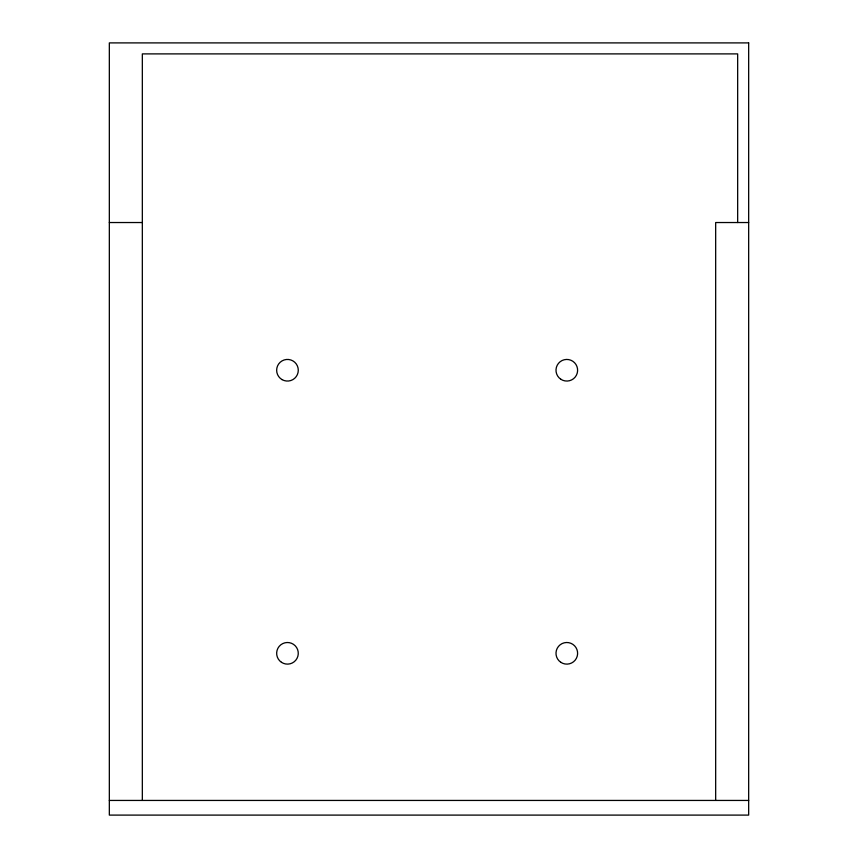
<?xml version="1.0" encoding="UTF-8"?>
<svg xmlns="http://www.w3.org/2000/svg" width="858" height="858" viewBox="0 0 858 858"><rect width="100%" height="100%" fill="white"/><g stroke="black" fill="none" stroke-linecap="round" stroke-linejoin="round"><path stroke-width="1.29" d="M109.331 222.533L142.331 222.533M748.669 222.533L715.669 222.533L715.669 800.439M109.331 800.439L748.669 800.439M737.665 222.533L737.665 53.893L142.331 53.893L142.331 800.439M748.669 42.9L109.331 42.9L109.331 815.1L748.669 815.1L748.669 42.9M560.8 662.301A10.811 10.811 0 0 0 577.595 654.021A10.811 10.811 0 0 0 562.022 643.618A10.811 10.811 0 0 0 560.8 662.301M282.057 379.611A10.811 10.811 0 0 0 298.284 370.248A10.811 10.811 0 0 0 282.057 360.886A10.811 10.811 0 0 0 282.057 379.611M281.456 662.301A10.811 10.811 0 0 0 298.252 654.021A10.811 10.811 0 0 0 282.69 643.618A10.811 10.811 0 0 0 281.456 662.301M560.8 379.236A10.811 10.811 0 0 0 577.595 370.956A10.811 10.811 0 0 0 562.022 360.553A10.811 10.811 0 0 0 560.8 379.236"/></g></svg>
